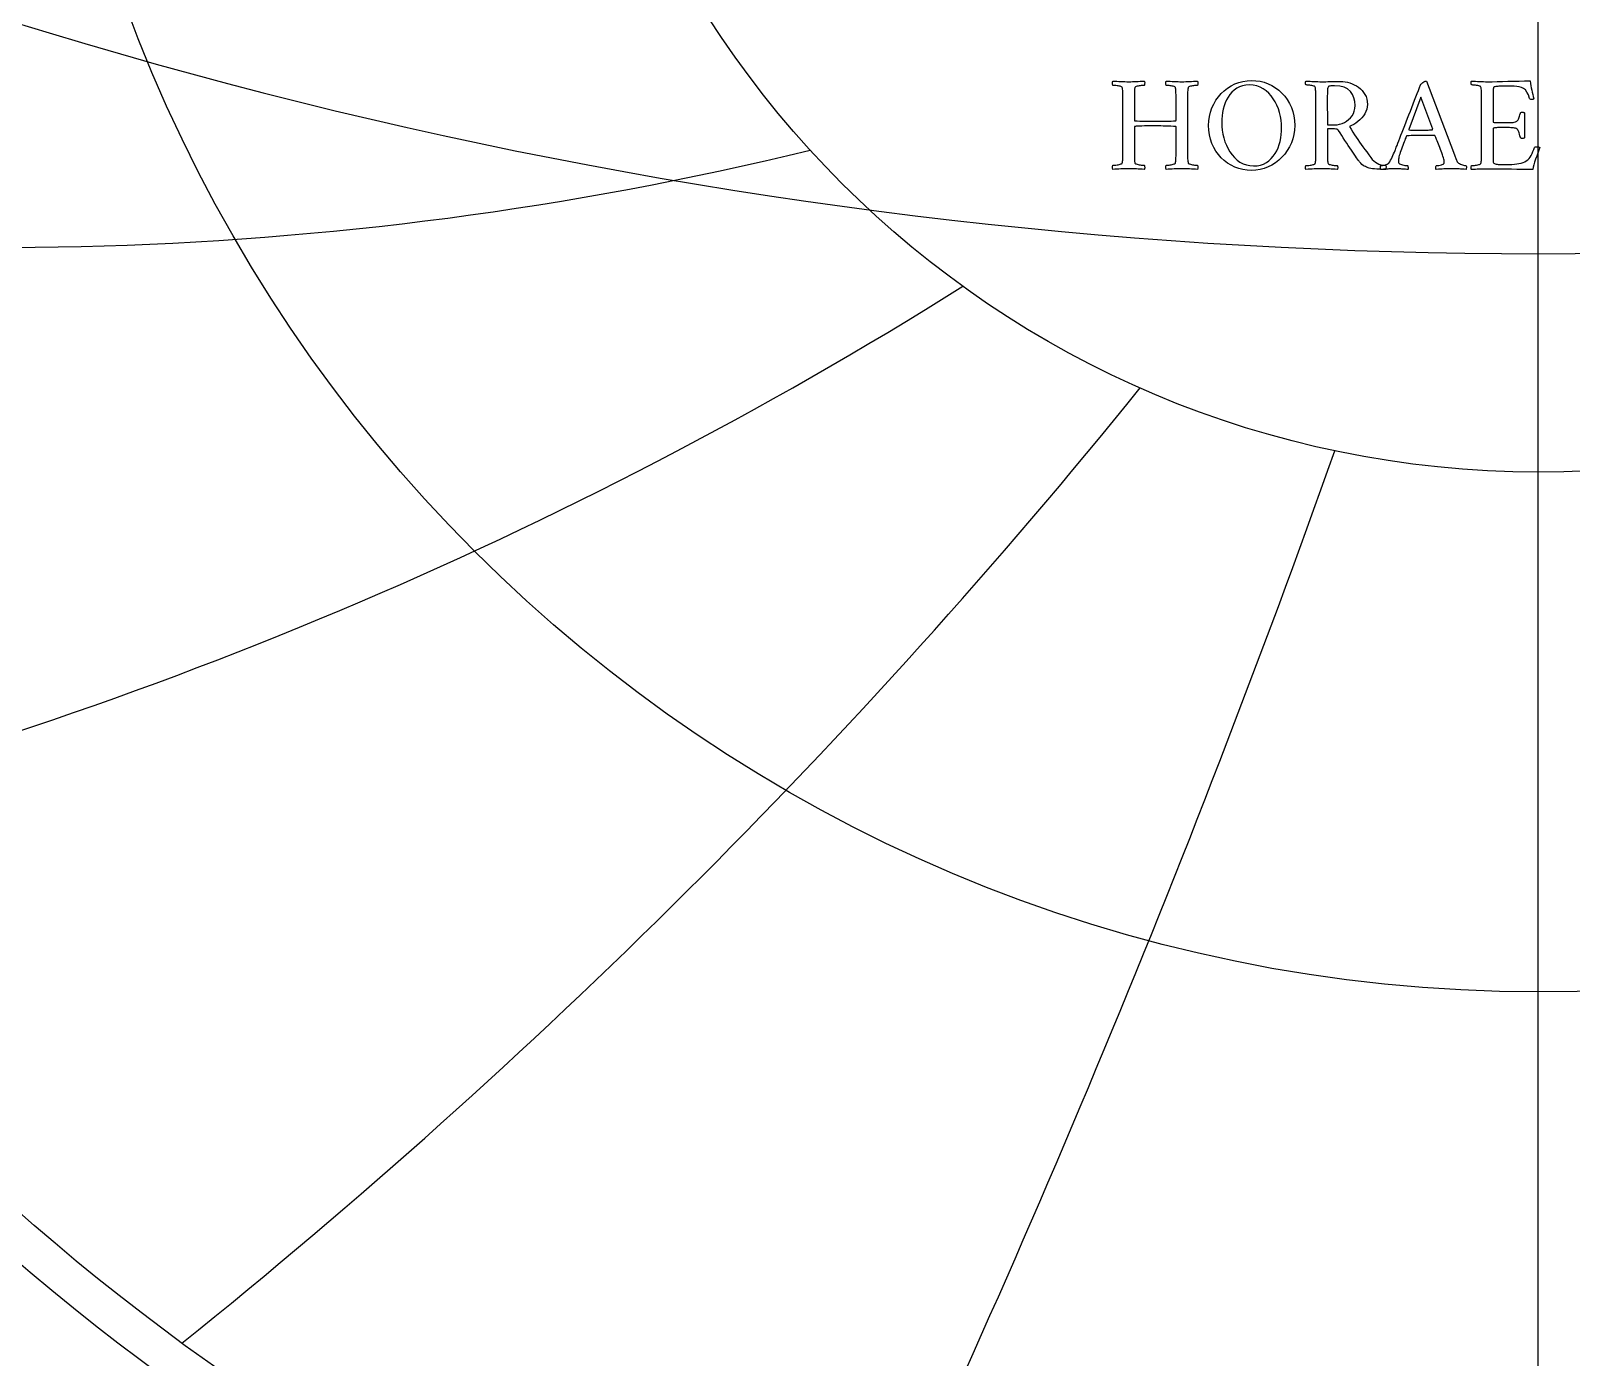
# Model space of a CAD drawing. Header units: millimetres. Extents: x -76 to 76, y -76 to 86.
# Drawn here: x -44.86 to 0.98, y -55.64 to -16.18 of the extents above; entities that cross this region are included whole.
import ezdxf

# ---------------------------------------------------------------- set-up
doc = ezdxf.new("R2010")
doc.units = ezdxf.units.MM
for name, color, linetype in [('CUT_OUTER', 1, 'Continuous'), ('ENGRAVE', 7, 'Continuous'), ('ENGRAVE_FINE', 8, 'Continuous'), ('GUIDE', 3, 'Continuous'), ('TEXT', 5, 'Continuous')]:
    doc.layers.add(name, color=color, linetype=linetype)

msp = doc.modelspace()

# ---------------------------------------------------------------- linework, layer by layer
at = {"layer": 'CUT_OUTER'}
msp.add_arc((0.0001, -0.0001), 75.9999, 179.913117, 0.0001, dxfattribs=at)
at = {"layer": 'ENGRAVE'}
for points in [[(0, -68.4), (0, 68.4)], [(0, -68.4), (0, -29.3085)]]:
    msp.add_lwpolyline(points, dxfattribs=at)
for radius in [68.4, 44.7739, 29.3085]:
    msp.add_circle((0, 0), radius, dxfattribs=at)
for centre, radius, start, end in [((-45.7736, 79.2823), 101.9098, 259.026824, 283.6824), ((-86.0201, 86.0201), 129.6287, 283.613701, 302.105382), ((-157.6479, 91.018), 187.4616, 308.729876, 321.057664), ((-351.1581, 94.0925), 366.2924, 334.253386, 340.41728)]:
    msp.add_arc(centre, radius, start, end, dxfattribs=at)
at = {"layer": 'ENGRAVE_FINE'}
msp.add_arc((0, 129.939), 152.7524, 243.541053, 296.458947, dxfattribs=at)
at = {"layer": 'GUIDE'}
msp.add_circle((0, 0), 69.54, dxfattribs=at)
at = {"layer": 'TEXT'}
for points in [[(-12.1881, -17.6978), (-12.1298, -17.6975), (-12.0723, -17.6963), (-12.0155, -17.6944), (-11.9595, -17.6918), (-11.9033, -17.6889), (-11.8457, -17.6862), (-11.787, -17.6838), (-11.7269, -17.6817), (-11.72, -17.6917), (-11.7153, -17.7054), (-11.7129, -17.723), (-11.7128, -17.7444), (-11.7144, -17.7657), (-11.7173, -17.7833), (-11.7215, -17.7971), (-11.7269, -17.8071), (-11.7416, -17.8074), (-11.7613, -17.8086), (-11.7861, -17.8105), (-11.8159, -17.8131), (-11.8478, -17.8165), (-11.8786, -17.8207), (-11.9084, -17.8256), (-11.9373, -17.8313), (-11.9626, -17.8382), (-11.9818, -17.8465), (-11.9949, -17.8564), (-12.002, -17.8677), (-12.0074, -17.8895), (-12.0116, -17.9143), (-12.0145, -17.9421), (-12.0162, -17.9729), (-12.017, -18.006), (-12.0177, -18.0407), (-12.018, -18.0768), (-12.0182, -18.1145), (-12.0182, -18.1206), (-12.0182, -18.1266), (-12.0182, -18.1327), (-12.0182, -18.1388), (-12.0182, -18.1448), (-12.0182, -18.1509), (-12.0182, -18.157), (-12.0182, -18.163), (-12.0182, -18.8548), (-12.0179, -18.8567), (-12.0172, -18.8583), (-12.0159, -18.8597), (-12.0141, -18.8608), (-12.0124, -18.8617), (-12.0111, -18.8623), (-12.0103, -18.8627), (-12.0101, -18.8629), (-11.9368, -18.8649), (-11.8624, -18.8669), (-11.7871, -18.8689), (-11.7107, -18.8709), (-11.6331, -18.8727), (-11.554, -18.874), (-11.4733, -18.8747), (-11.3912, -18.875), (-11.319, -18.8747), (-11.244, -18.874), (-11.1663, -18.8727), (-11.0858, -18.8709), (-11.0057, -18.8689), (-10.9295, -18.8669), (-10.8571, -18.8649), (-10.7884, -18.8629), (-10.7882, -18.8626), (-10.7874, -18.8618), (-10.7862, -18.8606), (-10.7844, -18.8588), (-10.7826, -18.8568), (-10.7814, -18.8548), (-10.7806, -18.8527), (-10.7804, -18.8507), (-10.7804, -18.163), (-10.7805, -18.1192), (-10.7809, -18.0766), (-10.7815, -18.0352), (-10.7824, -17.9952), (-10.7843, -17.9576), (-10.7879, -17.9239), (-10.7934, -17.8939), (-10.8006, -17.8677), (-10.806, -17.8564), (-10.8183, -17.8465), (-10.8374, -17.8382), (-10.8633, -17.8313), (-10.8929, -17.8256), (-10.9229, -17.8207), (-10.9535, -17.8165), (-10.9846, -17.8131), (-11.0136, -17.8105), (-11.0377, -17.8086), (-11.0571, -17.8074), (-11.0716, -17.8071), (-11.077, -17.7971), (-11.0812, -17.7833), (-11.0841, -17.7657), (-11.0858, -17.7444), (-11.0856, -17.723), (-11.0832, -17.7054), (-11.0786, -17.6917), (-11.0716, -17.6817), (-11.0113, -17.6838), (-10.9518, -17.6862), (-10.893, -17.6889), (-10.835, -17.6918), (-10.7774, -17.6944), (-10.7202, -17.6963), (-10.6632, -17.6975), (-10.6064, -17.6978), (-10.5481, -17.6975), (-10.4906, -17.6963), (-10.4339, -17.6944), (-10.3779, -17.6918), (-10.3216, -17.6889), (-10.2641, -17.6862), (-10.2053, -17.6838), (-10.1453, -17.6817), (-10.1383, -17.6917), (-10.1336, -17.7054), (-10.1312, -17.723), (-10.1311, -17.7444), (-10.1327, -17.7657), (-10.1357, -17.7833), (-10.1398, -17.7971), (-10.1453, -17.8071), (-10.1598, -17.8074), (-10.1791, -17.8086), (-10.2033, -17.8105), (-10.2322, -17.8131), (-10.2632, -17.8165), (-10.2934, -17.8207), (-10.3229, -17.8256), (-10.3516, -17.8313), (-10.3768, -17.8382), (-10.3961, -17.8465), (-10.4092, -17.8564), (-10.4163, -17.8677), (-10.4235, -17.8939), (-10.4289, -17.9239), (-10.4326, -17.9576), (-10.4345, -17.9952), (-10.4354, -18.0352), (-10.436, -18.0766), (-10.4364, -18.1192), (-10.4365, -18.163), (-10.4365, -19.8256), (-10.4364, -19.8693), (-10.436, -19.9116), (-10.4354, -19.9523), (-10.4345, -19.9915), (-10.4326, -20.0281), (-10.4289, -20.0612), (-10.4235, -20.0908), (-10.4163, -20.1169), (-10.4092, -20.1267), (-10.3961, -20.1361), (-10.3768, -20.1449), (-10.3516, -20.1533), (-10.3229, -20.1607), (-10.2934, -20.1669), (-10.2632, -20.1718), (-10.2322, -20.1755), (-10.2033, -20.1782), (-10.1791, -20.1801), (-10.1598, -20.1812), (-10.1453, -20.1816), (-10.1398, -20.1916), (-10.1357, -20.2053), (-10.1327, -20.2229), (-10.1311, -20.2443), (-10.1312, -20.2656), (-10.1336, -20.2832), (-10.1383, -20.297), (-10.1453, -20.307), (-10.2053, -20.3031), (-10.2641, -20.2994), (-10.3216, -20.296), (-10.3779, -20.2928), (-10.4339, -20.2902), (-10.4906, -20.2883), (-10.5481, -20.2871), (-10.6064, -20.2867), (-10.6632, -20.2871), (-10.7202, -20.2883), (-10.7774, -20.2902), (-10.835, -20.2928), (-10.893, -20.296), (-10.9518, -20.2994), (-11.0113, -20.3031), (-11.0716, -20.307), (-11.0786, -20.297), (-11.0832, -20.2832), (-11.0856, -20.2656), (-11.0858, -20.2443), (-11.0841, -20.2229), (-11.0812, -20.2053), (-11.077, -20.1916), (-11.0716, -20.1816), (-11.0571, -20.1812), (-11.0377, -20.1801), (-11.0136, -20.1782), (-10.9846, -20.1755), (-10.9535, -20.1718), (-10.9229, -20.1669), (-10.8929, -20.1607), (-10.8633, -20.1533), (-10.8374, -20.1449), (-10.8183, -20.1361), (-10.806, -20.1267), (-10.8006, -20.1169), (-10.7934, -20.0908), (-10.7879, -20.0612), (-10.7843, -20.0281), (-10.7824, -19.9915), (-10.7815, -19.9523), (-10.7809, -19.9116), (-10.7805, -19.8693), (-10.7804, -19.8256), (-10.7804, -19.0408), (-10.7806, -19.0372), (-10.7814, -19.0343), (-10.7826, -19.0321), (-10.7844, -19.0307), (-10.7862, -19.0298), (-10.7874, -19.0292), (-10.7882, -19.0288), (-10.7884, -19.0287), (-10.8584, -19.0266), (-10.9305, -19.0242), (-11.005, -19.0215), (-11.0817, -19.0186), (-11.1595, -19.0159), (-11.237, -19.014), (-11.3142, -19.0129), (-11.3912, -19.0125), (-11.5196, -19.0128), (-11.6298, -19.0135), (-11.7219, -19.0148), (-11.7957, -19.0166), (-11.8549, -19.0186), (-11.9029, -19.0206), (-11.9398, -19.0226), (-11.9656, -19.0247), (-11.9838, -19.0267), (-11.9979, -19.0287), (-12.0081, -19.0307), (-12.0141, -19.0327), (-12.0159, -19.0346), (-12.0172, -19.0363), (-12.0179, -19.0377), (-12.0182, -19.0388), (-12.0182, -19.0397), (-12.0182, -19.0403), (-12.0182, -19.0407), (-12.0182, -19.0408), (-12.0182, -19.8256), (-12.0182, -19.8317), (-12.0182, -19.8377), (-12.0182, -19.8438), (-12.0182, -19.8499), (-12.0182, -19.8559), (-12.0182, -19.862), (-12.0182, -19.8681), (-12.0182, -19.8741), (-12.018, -19.9117), (-12.0177, -19.9475), (-12.017, -19.9815), (-12.0162, -20.0137), (-12.0145, -20.0437), (-12.0116, -20.0708), (-12.0074, -20.0952), (-12.002, -20.1169), (-11.9949, -20.1267), (-11.9818, -20.1361), (-11.9626, -20.1449), (-11.9373, -20.1533), (-11.9084, -20.1607), (-11.8786, -20.1669), (-11.8478, -20.1718), (-11.8159, -20.1755), (-11.7861, -20.1782), (-11.7613, -20.1801), (-11.7416, -20.1812), (-11.7269, -20.1816), (-11.7215, -20.1916), (-11.7173, -20.2053), (-11.7144, -20.2229), (-11.7128, -20.2443), (-11.7129, -20.2656), (-11.7153, -20.2832), (-11.72, -20.297), (-11.7269, -20.307), (-11.787, -20.3031), (-11.8457, -20.2994), (-11.9033, -20.296), (-11.9595, -20.2928), (-12.0155, -20.2902), (-12.0723, -20.2883), (-12.1298, -20.2871), (-12.1881, -20.2867), (-12.245, -20.2871), (-12.3023, -20.2883), (-12.3602, -20.2902), (-12.4186, -20.2928), (-12.4776, -20.296), (-12.537, -20.2994), (-12.5969, -20.3031), (-12.6573, -20.307), (-12.6643, -20.297), (-12.6689, -20.2832), (-12.6713, -20.2656), (-12.6715, -20.2443), (-12.6698, -20.2229), (-12.6669, -20.2053), (-12.6627, -20.1916), (-12.6573, -20.1816), (-12.6426, -20.1812), (-12.6229, -20.1801), (-12.5981, -20.1782), (-12.5683, -20.1755), (-12.5363, -20.1718), (-12.5051, -20.1669), (-12.4746, -20.1607), (-12.4449, -20.1533), (-12.419, -20.1449), (-12.3999, -20.1361), (-12.3877, -20.1267), (-12.3822, -20.1169), (-12.375, -20.0908), (-12.3696, -20.0612), (-12.3659, -20.0281), (-12.364, -19.9915), (-12.3632, -19.9523), (-12.3625, -19.9116), (-12.3621, -19.8693), (-12.362, -19.8256), (-12.362, -18.163), (-12.3621, -18.1192), (-12.3625, -18.0766), (-12.3632, -18.0352), (-12.364, -17.9952), (-12.3659, -17.9576), (-12.3696, -17.9239), (-12.375, -17.8939), (-12.3822, -17.8677), (-12.3877, -17.8564), (-12.3999, -17.8465), (-12.419, -17.8382), (-12.4449, -17.8313), (-12.4746, -17.8256), (-12.5051, -17.8207), (-12.5363, -17.8165), (-12.5683, -17.8131), (-12.5981, -17.8105), (-12.6229, -17.8086), (-12.6426, -17.8074), (-12.6573, -17.8071), (-12.6627, -17.7971), (-12.6669, -17.7833), (-12.6698, -17.7657), (-12.6715, -17.7444), (-12.6713, -17.723), (-12.6689, -17.7054), (-12.6643, -17.6917), (-12.6573, -17.6817), (-12.5969, -17.6838), (-12.537, -17.6862), (-12.4776, -17.6889), (-12.4186, -17.6918), (-12.3602, -17.6944), (-12.3023, -17.6963), (-12.245, -17.6975), (-12.1881, -17.6978)], [(-8.5353, -17.6614), (-8.4057, -17.6675), (-8.2799, -17.6857), (-8.158, -17.716), (-8.0398, -17.7585), (-7.9269, -17.8122), (-7.8208, -17.8763), (-7.7216, -17.9508), (-7.6292, -18.0356), (-7.5449, -18.1297), (-7.4699, -18.2318), (-7.4043, -18.342), (-7.348, -18.4604), (-7.3029, -18.5859), (-7.2707, -18.7177), (-7.2513, -18.8559), (-7.2449, -19.0004), (-7.2513, -19.1375), (-7.2707, -19.2699), (-7.3029, -19.3974), (-7.348, -19.5202), (-7.4043, -19.637), (-7.4699, -19.7467), (-7.5449, -19.8494), (-7.6292, -19.9449), (-7.7216, -20.0319), (-7.8208, -20.1088), (-7.9269, -20.1755), (-8.0398, -20.2321), (-8.158, -20.2773), (-8.2799, -20.3095), (-8.4057, -20.3288), (-8.5353, -20.3353), (-8.6631, -20.3292), (-8.7876, -20.311), (-8.9088, -20.2807), (-9.0268, -20.2382), (-9.1395, -20.1845), (-9.2452, -20.1204), (-9.3438, -20.0459), (-9.4353, -19.9611), (-9.5186, -19.8671), (-9.5926, -19.7649), (-9.6572, -19.6547), (-9.7124, -19.5364), (-9.7567, -19.4111), (-9.7883, -19.28), (-9.8072, -19.1431), (-9.8136, -19.0004), (-9.8072, -18.8631), (-9.7883, -18.7304), (-9.7567, -18.6022), (-9.7124, -18.4786), (-9.6572, -18.3609), (-9.5926, -18.2505), (-9.5186, -18.1475), (-9.4353, -18.0518), (-9.3438, -17.9648), (-9.2452, -17.888), (-9.1395, -17.8212), (-9.0268, -17.7646), (-8.9088, -17.7195), (-8.7876, -17.6872), (-8.6631, -17.6679), (-8.5353, -17.6614)], [(-8.5919, -17.7949), (-8.6991, -17.8011), (-8.7982, -17.8197), (-8.8892, -17.8507), (-8.9722, -17.894), (-9.0474, -17.9475), (-9.1153, -18.0088), (-9.1758, -18.078), (-9.229, -18.1549), (-9.2753, -18.2381), (-9.315, -18.3259), (-9.3481, -18.4181), (-9.3747, -18.515), (-9.395, -18.6141), (-9.4096, -18.7132), (-9.4183, -18.8123), (-9.4212, -18.9114), (-9.4173, -19.0266), (-9.4055, -19.1415), (-9.3859, -19.2561), (-9.3585, -19.3705), (-9.3235, -19.4823), (-9.2811, -19.589), (-9.2314, -19.6906), (-9.1744, -19.7872), (-9.1103, -19.8765), (-9.0394, -19.9566), (-8.9617, -20.0272), (-8.8771, -20.0885), (-8.7857, -20.1381), (-8.6875, -20.1735), (-8.5824, -20.1947), (-8.4706, -20.2018), (-8.3634, -20.1956), (-8.2643, -20.177), (-8.1732, -20.1461), (-8.0903, -20.1027), (-8.015, -20.049), (-7.9467, -19.9869), (-7.8855, -19.9165), (-7.8314, -19.8377), (-7.7843, -19.7527), (-7.744, -19.6633), (-7.7105, -19.5696), (-7.6838, -19.4716), (-7.6634, -19.3717), (-7.6489, -19.2719), (-7.6402, -19.1724), (-7.6373, -19.0732), (-7.6412, -18.9582), (-7.6529, -18.8436), (-7.6725, -18.7296), (-7.7, -18.6161), (-7.7351, -18.5054), (-7.7778, -18.3997), (-7.8281, -18.2991), (-7.886, -18.2035), (-7.951, -18.1151), (-8.0226, -18.0361), (-8.1007, -17.9665), (-8.1854, -17.9062), (-8.2768, -17.8575), (-8.375, -17.8227), (-8.48, -17.8019), (-8.5919, -17.7949)], [(-5.8857, -17.6898), (-5.8185, -17.6925), (-5.7502, -17.7009), (-5.6809, -17.7148), (-5.6106, -17.7343), (-5.5412, -17.759), (-5.4746, -17.7889), (-5.4108, -17.8238), (-5.3497, -17.8637), (-5.293, -17.9088), (-5.242, -17.9593), (-5.1969, -18.015), (-5.1576, -18.0761), (-5.1257, -18.1424), (-5.103, -18.2141), (-5.0893, -18.2911), (-5.0848, -18.3734), (-5.0897, -18.4437), (-5.1045, -18.5129), (-5.1291, -18.5812), (-5.1636, -18.6485), (-5.2059, -18.7132), (-5.2537, -18.7739), (-5.307, -18.8305), (-5.3659, -18.8831), (-5.4282, -18.9301), (-5.4918, -18.97), (-5.5567, -19.0029), (-5.6228, -19.0287), (-5.5707, -19.1139), (-5.5196, -19.1956), (-5.4696, -19.2737), (-5.4205, -19.3483), (-5.3715, -19.421), (-5.3214, -19.4934), (-5.2703, -19.5656), (-5.2183, -19.6375), (-5.1642, -19.7112), (-5.107, -19.7887), (-5.0468, -19.87), (-4.9836, -19.955), (-4.9403, -20.0081), (-4.8952, -20.0542), (-4.8483, -20.0931), (-4.7996, -20.1249), (-4.7461, -20.1505), (-4.6848, -20.1705), (-4.6157, -20.1849), (-4.5387, -20.1937), (-4.5321, -20.2036), (-4.5286, -20.217), (-4.5281, -20.2339), (-4.5306, -20.2544), (-4.5344, -20.2744), (-4.5377, -20.2898), (-4.5404, -20.3007), (-4.5427, -20.307), (-4.6377, -20.3061), (-4.7242, -20.3034), (-4.8025, -20.299), (-4.8724, -20.2928), (-4.9337, -20.2854), (-4.9862, -20.2771), (-5.0298, -20.2682), (-5.0645, -20.2584), (-5.0868, -20.2492), (-5.1131, -20.2377), (-5.1434, -20.2239), (-5.1778, -20.2079), (-5.214, -20.1873), (-5.2496, -20.1598), (-5.2848, -20.1256), (-5.3194, -20.0845), (-5.3341, -20.0645), (-5.3538, -20.037), (-5.3785, -20.0018), (-5.4084, -19.9591), (-5.4423, -19.91), (-5.4792, -19.8559), (-5.5191, -19.7968), (-5.5621, -19.7326), (-5.6074, -19.6647), (-5.6541, -19.5945), (-5.7024, -19.5221), (-5.7522, -19.4474), (-5.8023, -19.3719), (-5.8513, -19.2972), (-5.8994, -19.2233), (-5.9464, -19.1501), (-5.9661, -19.1288), (-5.9929, -19.1137), (-6.0268, -19.1046), (-6.0677, -19.1015), (-6.274, -19.1015), (-6.274, -19.8377), (-6.274, -19.8438), (-6.274, -19.8499), (-6.274, -19.8559), (-6.274, -19.862), (-6.274, -19.8681), (-6.274, -19.8741), (-6.274, -19.8802), (-6.274, -19.8863), (-6.2739, -19.9238), (-6.2735, -19.9596), (-6.2729, -19.9936), (-6.272, -20.0258), (-6.2704, -20.0558), (-6.2675, -20.083), (-6.2633, -20.1074), (-6.2579, -20.129), (-6.2508, -20.1388), (-6.2376, -20.1482), (-6.2184, -20.1571), (-6.1931, -20.1654), (-6.1643, -20.1729), (-6.1345, -20.179), (-6.1036, -20.184), (-6.0718, -20.1876), (-6.042, -20.1903), (-6.0172, -20.1922), (-5.9975, -20.1933), (-5.9828, -20.1937), (-5.9774, -20.2033), (-5.9732, -20.216), (-5.9703, -20.2316), (-5.9686, -20.2503), (-5.9688, -20.2691), (-5.9712, -20.2847), (-5.9758, -20.2974), (-5.9828, -20.307), (-6.0428, -20.3031), (-6.1016, -20.2994), (-6.1591, -20.296), (-6.2154, -20.2928), (-6.2714, -20.2902), (-6.3281, -20.2883), (-6.3857, -20.2871), (-6.4439, -20.2867), (-6.5008, -20.2871), (-6.5582, -20.2883), (-6.6161, -20.2902), (-6.6745, -20.2928), (-6.7334, -20.296), (-6.7928, -20.2994), (-6.8528, -20.3031), (-6.9132, -20.307), (-6.9201, -20.2974), (-6.9248, -20.2847), (-6.9272, -20.2691), (-6.9273, -20.2503), (-6.9257, -20.2316), (-6.9228, -20.216), (-6.9186, -20.2033), (-6.9132, -20.1937), (-6.8985, -20.1933), (-6.8788, -20.1922), (-6.854, -20.1903), (-6.8242, -20.1876), (-6.7922, -20.184), (-6.761, -20.179), (-6.7305, -20.1729), (-6.7008, -20.1654), (-6.6749, -20.1571), (-6.6558, -20.1482), (-6.6435, -20.1388), (-6.6381, -20.129), (-6.6309, -20.1029), (-6.6255, -20.0734), (-6.6218, -20.0402), (-6.6199, -20.0036), (-6.619, -19.9644), (-6.6184, -19.9237), (-6.618, -19.8815), (-6.6179, -19.8377), (-6.6219, -18.1509), (-6.6221, -18.107), (-6.6224, -18.0644), (-6.6231, -18.0231), (-6.624, -17.983), (-6.6258, -17.9455), (-6.6295, -17.9117), (-6.6349, -17.8818), (-6.6422, -17.8556), (-6.6476, -17.8442), (-6.6599, -17.8344), (-6.6789, -17.826), (-6.7049, -17.8192), (-6.7344, -17.8135), (-6.7645, -17.8086), (-6.7951, -17.8044), (-6.8262, -17.801), (-6.8552, -17.7983), (-6.8793, -17.7964), (-6.8986, -17.7953), (-6.9132, -17.7949), (-6.9186, -17.7853), (-6.9228, -17.7727), (-6.9257, -17.757), (-6.9273, -17.7383), (-6.9272, -17.7196), (-6.9248, -17.7039), (-6.9201, -17.6913), (-6.9132, -17.6817), (-6.8529, -17.6838), (-6.7933, -17.6862), (-6.7346, -17.6889), (-6.6765, -17.6918), (-6.619, -17.6944), (-6.5618, -17.6963), (-6.5047, -17.6975), (-6.448, -17.6978), (-6.3882, -17.6976), (-6.3261, -17.6968), (-6.2618, -17.6956), (-6.1952, -17.6938), (-6.125, -17.692), (-6.05, -17.6908), (-5.9703, -17.69), (-5.8857, -17.6898)], [(-5.4529, -18.4098), (-5.4616, -18.2862), (-5.4878, -18.1742), (-5.5314, -18.0738), (-5.5924, -17.9851), (-5.674, -17.9125), (-5.779, -17.8607), (-5.9076, -17.8296), (-6.0597, -17.8192), (-6.0803, -17.8195), (-6.1057, -17.8202), (-6.1359, -17.8215), (-6.1709, -17.8232), (-6.2044, -17.8268), (-6.2301, -17.8334), (-6.2479, -17.843), (-6.2579, -17.8556), (-6.2651, -17.877), (-6.2705, -17.9047), (-6.2742, -17.9387), (-6.2761, -17.979), (-6.277, -18.0226), (-6.2776, -18.0665), (-6.278, -18.1106), (-6.2781, -18.1549), (-6.274, -18.9802), (-6.0637, -18.9802), (-5.9877, -18.9757), (-5.9135, -18.9625), (-5.8411, -18.9403), (-5.7704, -18.9094), (-5.7038, -18.8704), (-5.6435, -18.8244), (-5.5895, -18.7713), (-5.5419, -18.7112), (-5.5029, -18.6445), (-5.4751, -18.5721), (-5.4584, -18.4939), (-5.4529, -18.4098)], [(-4.2636, -19.7447), (-4.2612, -19.7385), (-4.254, -19.7199), (-4.242, -19.6889), (-4.2252, -19.6456), (-4.2043, -19.5916), (-4.1802, -19.5288), (-4.1527, -19.4571), (-4.122, -19.3766), (-4.0885, -19.2892), (-4.0527, -19.1971), (-4.0147, -19.1001), (-3.9744, -18.9984), (-3.9328, -18.8934), (-3.8909, -18.787), (-3.8488, -18.679), (-3.8065, -18.5696), (-3.7644, -18.4605), (-3.7231, -18.3537), (-3.6825, -18.2491), (-3.6427, -18.1469), (-3.6044, -18.0488), (-3.5683, -17.9567), (-3.5346, -17.8708), (-3.5031, -17.7909), (-3.4926, -17.7742), (-3.4773, -17.7565), (-3.4572, -17.7378), (-3.4323, -17.7181), (-3.4067, -17.7004), (-3.3843, -17.6877), (-3.3652, -17.6801), (-3.3494, -17.6776), (-3.3457, -17.6777), (-3.3428, -17.6781), (-3.3407, -17.6788), (-3.3393, -17.6796), (-3.3379, -17.6808), (-3.3357, -17.6822), (-3.3328, -17.6838), (-3.3292, -17.6857), (-2.5242, -19.7973), (-2.4845, -19.9014), (-2.4544, -19.9793), (-2.4339, -20.0309), (-2.4231, -20.0562), (-2.4105, -20.0777), (-2.3932, -20.0976), (-2.3711, -20.1161), (-2.3442, -20.133), (-2.3148, -20.1481), (-2.2855, -20.1608), (-2.2562, -20.1713), (-2.2269, -20.1796), (-2.2002, -20.1857), (-2.1788, -20.1902), (-2.1628, -20.1928), (-2.152, -20.1937), (-2.1452, -20.2052), (-2.1409, -20.2195), (-2.1391, -20.2366), (-2.1399, -20.2564), (-2.1419, -20.2755), (-2.1439, -20.2903), (-2.146, -20.3008), (-2.148, -20.307), (-2.2051, -20.3031), (-2.2592, -20.2994), (-2.3103, -20.296), (-2.3583, -20.2928), (-2.4071, -20.2902), (-2.4605, -20.2883), (-2.5184, -20.2871), (-2.5808, -20.2867), (-2.6467, -20.2871), (-2.7067, -20.2883), (-2.7609, -20.2902), (-2.8094, -20.2928), (-2.8578, -20.296), (-2.912, -20.2994), (-2.9721, -20.3031), (-3.0379, -20.307), (-3.0449, -20.2974), (-3.0495, -20.2847), (-3.0519, -20.2691), (-3.0521, -20.2503), (-3.0502, -20.2316), (-3.0465, -20.216), (-3.0411, -20.2033), (-3.0339, -20.1937), (-3.0131, -20.1928), (-2.9874, -20.1902), (-2.9565, -20.1857), (-2.9206, -20.1796), (-2.8852, -20.1718), (-2.8559, -20.1629), (-2.8326, -20.1526), (-2.8154, -20.1411), (-2.8084, -20.1315), (-2.8033, -20.1189), (-2.8003, -20.1032), (-2.7993, -20.0845), (-2.8009, -20.0631), (-2.8058, -20.0354), (-2.814, -20.0014), (-2.8255, -19.9611), (-2.8396, -19.9162), (-2.8554, -19.8686), (-2.8729, -19.8181), (-2.8923, -19.7649), (-2.9125, -19.7107), (-2.9327, -19.6572), (-2.953, -19.6045), (-2.9732, -19.5526), (-2.9925, -19.5033), (-3.0101, -19.4585), (-3.0259, -19.4183), (-3.0399, -19.3827), (-3.0514, -19.3535), (-3.0597, -19.3326), (-3.0646, -19.3201), (-3.0662, -19.3159), (-3.0667, -19.3154), (-3.0683, -19.3139), (-3.0708, -19.3114), (-3.0743, -19.3078), (-3.0784, -19.3043), (-3.0824, -19.3018), (-3.0865, -19.3002), (-3.0905, -19.2997), (-3.1226, -19.298), (-3.1583, -19.2967), (-3.1974, -19.2959), (-3.2402, -19.2957), (-3.2839, -19.2957), (-3.3261, -19.2957), (-3.3668, -19.2957), (-3.406, -19.2957), (-3.4161, -19.2957), (-3.4263, -19.2957), (-3.4364, -19.2957), (-3.4465, -19.2957), (-3.4563, -19.2957), (-3.4657, -19.2957), (-3.4745, -19.2957), (-3.4829, -19.2957), (-3.5413, -19.2958), (-3.5951, -19.2962), (-3.6444, -19.2968), (-3.6892, -19.2977), (-3.7347, -19.2991), (-3.7863, -19.3012), (-3.8439, -19.3042), (-3.9076, -19.3078), (-3.9099, -19.3082), (-3.9127, -19.3093), (-3.916, -19.3112), (-3.9198, -19.3139), (-3.9233, -19.3165), (-3.9258, -19.3184), (-3.9273, -19.3196), (-3.9279, -19.32), (-3.9297, -19.325), (-3.9354, -19.3402), (-3.9449, -19.3655), (-3.9582, -19.4009), (-3.9741, -19.4432), (-3.9916, -19.4893), (-4.0105, -19.5393), (-4.031, -19.593), (-4.0516, -19.6477), (-4.0709, -19.7007), (-4.089, -19.7519), (-4.1058, -19.8013), (-4.1224, -19.8499), (-4.1357, -19.8944), (-4.1457, -19.9348), (-4.1524, -19.9712), (-4.1568, -20.0038), (-4.1599, -20.0329), (-4.1618, -20.0584), (-4.1625, -20.0804), (-4.1586, -20.1016), (-4.1468, -20.1204), (-4.1272, -20.137), (-4.0998, -20.1512), (-4.0682, -20.1632), (-4.0361, -20.173), (-4.0034, -20.1804), (-3.9703, -20.1856), (-3.9401, -20.1892), (-3.9162, -20.1917), (-3.8987, -20.1932), (-3.8874, -20.1937), (-3.8836, -20.1999), (-3.8803, -20.2104), (-3.8775, -20.2252), (-3.8753, -20.2443), (-3.874, -20.2641), (-3.8743, -20.2812), (-3.876, -20.2955), (-3.8793, -20.307), (-3.9163, -20.305), (-3.9506, -20.3029), (-3.9821, -20.3009), (-4.0108, -20.2989), (-4.0381, -20.2969), (-4.0654, -20.2948), (-4.0927, -20.2928), (-4.12, -20.2908), (-4.1495, -20.289), (-4.1832, -20.2878), (-4.2213, -20.287), (-4.2636, -20.2867), (-4.3063, -20.287), (-4.3455, -20.2878), (-4.3812, -20.289), (-4.4133, -20.2908), (-4.4436, -20.2928), (-4.4739, -20.2948), (-4.5043, -20.2969), (-4.5346, -20.2989), (-4.567, -20.3009), (-4.6034, -20.3029), (-4.6438, -20.305), (-4.6883, -20.307), (-4.6919, -20.3008), (-4.6944, -20.2903), (-4.6959, -20.2755), (-4.6964, -20.2564), (-4.6959, -20.2366), (-4.6944, -20.2195), (-4.6919, -20.2052), (-4.6883, -20.1937), (-4.667, -20.1926), (-4.6393, -20.1892), (-4.6053, -20.1835), (-4.565, -20.1755), (-4.5251, -20.165), (-4.4927, -20.1517), (-4.4675, -20.1357), (-4.4497, -20.1169), (-4.4205, -20.0773), (-4.3936, -20.0354), (-4.3689, -19.9913), (-4.3465, -19.9449), (-4.3254, -19.8968), (-4.3046, -19.8473), (-4.284, -19.7967), (-4.2636, -19.7447)], [(-1.5169, -17.6978), (-1.3738, -17.6971), (-1.2237, -17.6948), (-1.0664, -17.691), (-0.9021, -17.6857), (-0.7352, -17.6804), (-0.5704, -17.6766), (-0.4076, -17.6743), (-0.2468, -17.6736), (-0.2359, -17.7469), (-0.2235, -17.8172), (-0.2096, -17.8844), (-0.1942, -17.9486), (-0.1782, -18.0119), (-0.1628, -18.0761), (-0.1479, -18.1413), (-0.1335, -18.2075), (-0.1454, -18.2164), (-0.1608, -18.2227), (-0.1798, -18.2265), (-0.2023, -18.2278), (-0.2255, -18.226), (-0.2427, -18.2207), (-0.2538, -18.2118), (-0.2589, -18.1994), (-0.2945, -18.091), (-0.3368, -18.0043), (-0.3856, -17.9393), (-0.4409, -17.8961), (-0.5021, -17.8677), (-0.5683, -17.8475), (-0.6396, -17.8354), (-0.716, -17.8313), (-1.0558, -17.8313), (-1.0705, -17.8315), (-1.0902, -17.8318), (-1.1149, -17.8325), (-1.1448, -17.8334), (-1.1766, -17.8347), (-1.2075, -17.8369), (-1.2373, -17.8398), (-1.2661, -17.8435), (-1.2914, -17.8483), (-1.3106, -17.8546), (-1.3238, -17.8624), (-1.3309, -17.8718), (-1.3363, -17.8935), (-1.3405, -17.9183), (-1.3434, -17.9461), (-1.345, -17.977), (-1.3459, -18.0096), (-1.3465, -18.0427), (-1.3469, -18.0763), (-1.347, -18.1105), (-1.347, -18.1239), (-1.347, -18.1357), (-1.347, -18.1461), (-1.347, -18.1549), (-1.347, -18.8912), (-1.3438, -18.8985), (-1.3339, -18.9043), (-1.3175, -18.9086), (-1.2945, -18.9114), (-1.2674, -18.9132), (-1.2388, -18.9144), (-1.2087, -18.9152), (-1.1771, -18.9154), (-0.9708, -18.9154), (-0.904, -18.9149), (-0.8449, -18.9134), (-0.7937, -18.9109), (-0.7504, -18.9073), (-0.7136, -18.902), (-0.6821, -18.8942), (-0.6559, -18.8838), (-0.6351, -18.8709), (-0.6179, -18.855), (-0.6027, -18.8355), (-0.5896, -18.8125), (-0.5785, -18.786), (-0.5681, -18.7551), (-0.5572, -18.7192), (-0.5458, -18.6783), (-0.534, -18.6323), (-0.5289, -18.6199), (-0.5178, -18.611), (-0.5006, -18.6057), (-0.4773, -18.604), (-0.4548, -18.6052), (-0.4359, -18.609), (-0.4204, -18.6153), (-0.4086, -18.6242), (-0.4086, -19.3685), (-0.4187, -19.3756), (-0.4328, -19.3806), (-0.451, -19.3837), (-0.4733, -19.3847), (-0.4953, -19.3829), (-0.5127, -19.3776), (-0.5256, -19.3687), (-0.534, -19.3564), (-0.5475, -19.3036), (-0.5597, -19.2588), (-0.5707, -19.2217), (-0.5805, -19.1925), (-0.5893, -19.1693), (-0.5977, -19.1501), (-0.6055, -19.1349), (-0.6128, -19.1238), (-0.6203, -19.115), (-0.6285, -19.1071), (-0.6375, -19.0999), (-0.6472, -19.0934), (-0.6606, -19.086), (-0.6806, -19.0798), (-0.7071, -19.0748), (-0.7403, -19.0712), (-0.7776, -19.0684), (-0.8166, -19.0661), (-0.8574, -19.0644), (-0.9, -19.0631), (-0.9429, -19.0622), (-0.9845, -19.0616), (-1.0248, -19.0612), (-1.0639, -19.0611), (-1.0911, -19.0612), (-1.12, -19.0616), (-1.1507, -19.0622), (-1.1832, -19.0631), (-1.2154, -19.0644), (-1.2454, -19.0661), (-1.2731, -19.0684), (-1.2985, -19.0712), (-1.3197, -19.0751), (-1.3349, -19.0808), (-1.344, -19.0882), (-1.347, -19.0975), (-1.347, -19.8499), (-1.347, -19.8544), (-1.347, -19.86), (-1.347, -19.8666), (-1.347, -19.8741), (-1.3469, -19.9045), (-1.3465, -19.9389), (-1.3459, -19.9773), (-1.345, -20.0198), (-1.3431, -20.0595), (-1.3395, -20.0895), (-1.334, -20.11), (-1.3268, -20.1209), (-1.3054, -20.1337), (-1.2818, -20.1437), (-1.2559, -20.1509), (-1.2277, -20.1553), (-1.1942, -20.1579), (-1.1524, -20.1598), (-1.1022, -20.161), (-1.0437, -20.1613), (-0.8535, -20.1613), (-0.783, -20.1596), (-0.713, -20.1543), (-0.6434, -20.1454), (-0.5744, -20.133), (-0.5092, -20.1174), (-0.451, -20.0986), (-0.4, -20.0769), (-0.356, -20.0521), (-0.312, -20.0207), (-0.273, -19.9829), (-0.2392, -19.9387), (-0.2103, -19.8883), (-0.1843, -19.8336), (-0.1588, -19.7766), (-0.1337, -19.7173), (-0.1092, -19.6557), (-0.1026, -19.6451), (-0.091, -19.6375), (-0.0743, -19.6329), (-0.0526, -19.6314), (-0.0192, -19.6329), (0.0081, -19.6375), (0.0293, -19.6451), (0.0445, -19.6557), (0.0155, -19.7379), (-0.0147, -19.8226), (-0.0461, -19.9098), (-0.0789, -19.9995), (-0.1093, -20.0873), (-0.134, -20.1684), (-0.1528, -20.243), (-0.1659, -20.311), (-0.3254, -20.3105), (-0.4844, -20.309), (-0.6429, -20.3065), (-0.8009, -20.3029), (-0.9638, -20.2994), (-1.1367, -20.2969), (-1.3197, -20.2953), (-1.5129, -20.2948), (-1.5799, -20.2952), (-1.6433, -20.2964), (-1.7033, -20.2983), (-1.7596, -20.3009), (-1.8148, -20.3036), (-1.8709, -20.3055), (-1.928, -20.3066), (-1.9862, -20.307), (-1.9931, -20.2974), (-1.9978, -20.2847), (-2.0002, -20.2691), (-2.0003, -20.2503), (-1.9987, -20.2316), (-1.9958, -20.216), (-1.9916, -20.2033), (-1.9862, -20.1937), (-1.9715, -20.1933), (-1.9518, -20.1922), (-1.927, -20.1903), (-1.8972, -20.1876), (-1.8652, -20.184), (-1.834, -20.179), (-1.8035, -20.1729), (-1.7738, -20.1654), (-1.7479, -20.1571), (-1.7288, -20.1482), (-1.7165, -20.1388), (-1.7111, -20.129), (-1.7039, -20.1029), (-1.6985, -20.0734), (-1.6948, -20.0402), (-1.6929, -20.0036), (-1.692, -19.9644), (-1.6914, -19.9237), (-1.691, -19.8815), (-1.6909, -19.8377), (-1.6909, -18.1509), (-1.691, -18.107), (-1.6914, -18.0644), (-1.692, -18.0231), (-1.6929, -17.983), (-1.6948, -17.9455), (-1.6985, -17.9117), (-1.7039, -17.8818), (-1.7111, -17.8556), (-1.7165, -17.8442), (-1.7288, -17.8344), (-1.7479, -17.826), (-1.7738, -17.8192), (-1.8035, -17.8135), (-1.834, -17.8086), (-1.8652, -17.8044), (-1.8972, -17.801), (-1.927, -17.7983), (-1.9518, -17.7964), (-1.9715, -17.7953), (-1.9862, -17.7949), (-1.9916, -17.7853), (-1.9958, -17.7727), (-1.9987, -17.757), (-2.0003, -17.7383), (-2.0002, -17.7196), (-1.9978, -17.7039), (-1.9931, -17.6913), (-1.9862, -17.6817), (-1.9257, -17.6838), (-1.8658, -17.6862), (-1.8064, -17.6889), (-1.7475, -17.6918), (-1.6891, -17.6944), (-1.6312, -17.6963), (-1.5738, -17.6975), (-1.5169, -17.6978)], [(-3.491, -18.1549), (-3.851, -19.1177), (-3.8509, -19.1182), (-3.8505, -19.1197), (-3.8499, -19.1222), (-3.849, -19.1258), (-3.8478, -19.1293), (-3.8464, -19.1319), (-3.8448, -19.1334), (-3.8429, -19.1339), (-3.8026, -19.1358), (-3.7585, -19.1374), (-3.7106, -19.1388), (-3.6588, -19.1399), (-3.6079, -19.1408), (-3.5623, -19.1415), (-3.5219, -19.1418), (-3.4869, -19.142), (-3.4415, -19.1417), (-3.3984, -19.141), (-3.3576, -19.1397), (-3.3191, -19.1379), (-3.2808, -19.1359), (-3.2407, -19.1339), (-3.1988, -19.1319), (-3.1552, -19.1298), (-3.1516, -19.1292), (-3.1487, -19.1273), (-3.1465, -19.1241), (-3.1451, -19.1197), (-3.1442, -19.1153), (-3.1436, -19.1121), (-3.1432, -19.1102), (-3.1431, -19.1096)]]:
    msp.add_lwpolyline(points, close=True, dxfattribs=at)

doc.saveas('drawing.dxf')
